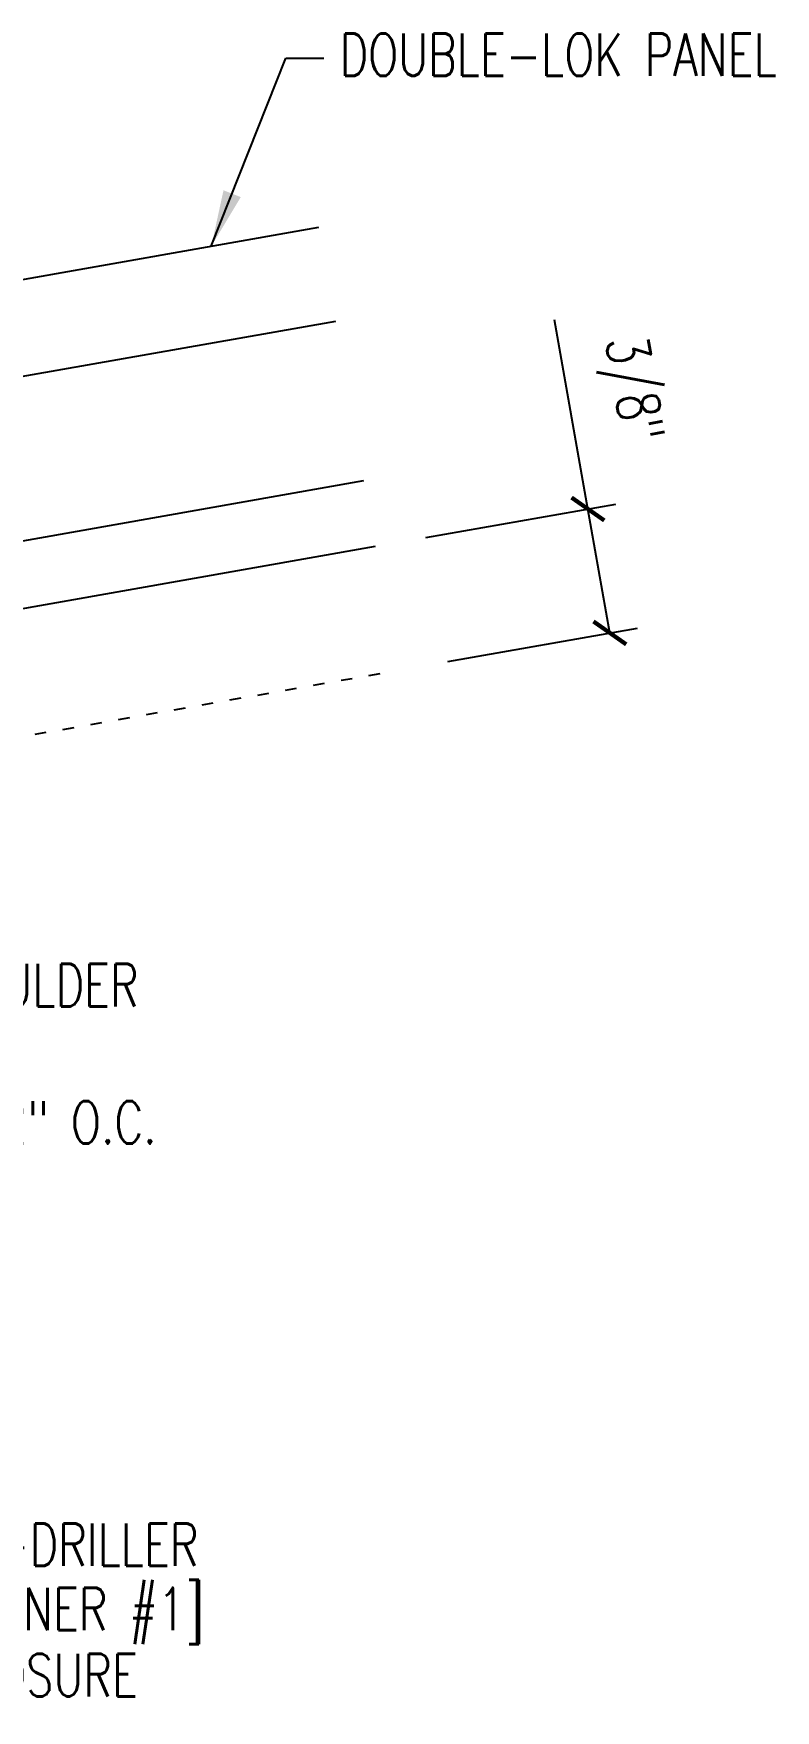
# Model space of a CAD drawing. Header units: inches. Extents: x 0.4 to 42, y 2.9 to 50.6.
# Drawn here: x 35.47 to 42.04, y 15.83 to 30.68 of the extents above; entities that cross this region are included whole.
import ezdxf
from ezdxf.enums import TextEntityAlignment as Align

# ---------------------------------------------------------------- set-up
doc = ezdxf.new("R2010")
doc.units = ezdxf.units.IN
doc.header["$MEASUREMENT"] = 0
doc.linetypes.add('ACAD_ISO07W100', pattern=[3, 0, -3])
doc.layers.add('PANEL', color=11, linetype='Continuous')
doc.layers.add('TEXT', color=2, linetype='Continuous')
doc.styles.add('TEXT1', font='ROMANS.shx', dxfattribs={"width": 0.75, "height": 0.375})
doc.dimstyles.new('DETAIL', dxfattribs={"dimscale": 4, "dimtxt": 0.09375, "dimasz": 0.0625, "dimexe": 0.0625, "dimexo": 0.125, "dimgap": 0.0625, "dimtad": 1, "dimdec": 4, "dimzin": 3, "dimdsep": 46, "dimlunit": 4, "dimtxsty": 'TEXT1', "dimblk": 'ARCHTICK', "dimcen": 0.0625, "dimclrd": 7, "dimclre": 7, "dimclrt": 2, "dimadec": 0, "dimazin": 0, "dimtfac": 0.59375, "dimtdec": 4, "dimtmove": 0, "dimatfit": 3, "dimfxl": 0, "dimfrac": 2, "dimtolj": 1, "dimtzin": 3, "dimarcsym": 0})
doc.dimstyles.new('DETAIL$7', dxfattribs={"dimscale": 4, "dimtxt": 0.09375, "dimasz": 0.125, "dimexe": 0.0625, "dimexo": 0.125, "dimgap": 0.0625, "dimtad": 1, "dimdec": 4, "dimzin": 3, "dimdsep": 46, "dimlunit": 4, "dimtxsty": 'TEXT1', "dimblk": 'ARCHTICK', "dimcen": 0.0625, "dimclrd": 7, "dimclre": 7, "dimclrt": 2, "dimadec": 0, "dimazin": 0, "dimtfac": 0.59375, "dimtdec": 4, "dimtmove": 0, "dimatfit": 3, "dimfxl": 0, "dimfrac": 2, "dimtolj": 1, "dimtzin": 3, "dimarcsym": 0})

# ---------------------------------------------------------------- blocks, each defined once
blk = doc.blocks.new('FD-F5')
at = {"layer": 'TEXT', "style": 'TEXT1', "width": 0.75}
for s, p in [('1/4-14 x 1 1/4 SHOULDER', (0.0047, -0.0408)), ('TEK 2  SELF-DRILLER', (0.0047, -0.1926)), ('[FASTENER #5]', (0.0047, -0.3444))]:
    blk.add_text(s, height=0.09375, dxfattribs=at).set_placement(p)
blk.add_attdef('(QUANTITY)', (0.8792, -0.3444), '', height=0.0938, dxfattribs=at)
at = {"layer": 'TEXT', "style": 'TEXT1', "flags": 1}
for tag, p in [('Color', (0.0529, -0.546)), ('Calc', (0.0529, -0.546)), ('OPT1', (0.0529, -0.546)), ('Opt2', (0.0529, -0.546)), ('Opt3', (0.0529, -0.546)), ('Description', (0.0529, -0.546)), ('Multiple', (0.0529, -0.546)), ('Part', (0.0529, -0.546)), ('Spare1', (0.0529, -0.7335)), ('Spare2', (0.0529, -0.7335)), ('Spare3', (0.0529, -0.7335)), ('Spare4', (0.0529, -0.7335)), ('Spare5', (0.0529, -0.7335)), ('Spare6', (0.0529, -0.7335)), ('Spare7', (0.0529, -0.7335)), ('Spare8', (0.0529, -0.7335)), ('Spare9', (0.0529, -0.7335)), ('Spare10', (0.0529, -0.7335))]:
    blk.add_attdef(tag, p, '', height=0.0938, dxfattribs=at)
blk = doc.blocks.new('_ArchTick')
at = {"color": 0, "linetype": 'ByBlock', "const_width": 0.15}
blk.add_lwpolyline([(-0.5, -0.5), (0.5, 0.5)], dxfattribs=at)
blk = doc.blocks.new('*D32')
at = {"layer": 'DEFPOINTS', "color": 0}
for p in [(40.38, 26.466), (38.455, 26.126), (38.648, 25.029)]:
    blk.add_point(p, dxfattribs=at)
at = {"layer": 'TEXT', "color": 7, "lineweight": -2}
for p, q in [((40.38, 26.466), (40.085, 28.141)), ((38.947, 26.213), (40.626, 26.509)), ((40.574, 25.369), (40.38, 26.466)), ((39.14, 25.116), (40.82, 25.412))]:
    blk.add_line(p, q, dxfattribs=at)
at = {"layer": 'TEXT', "color": 7, "lineweight": -2, "xscale": 0.25, "yscale": 0.25, "zscale": 0.25}
for p, rotation in [((40.38, 26.466), 99.99999999999967), ((40.574, 25.369), 279.9999999999997)]:
    blk.add_blockref('_ArchTick', p, dxfattribs=dict(at, rotation=rotation))
at = {"layer": 'TEXT', "color": 2, "insert": (40.738, 27.52), "char_height": 0.375, "attachment_point": 5, "rotation": 280, "style": 'TEXT1'}
blk.add_mtext('\\A1;3/8"', dxfattribs=at)

msp = doc.modelspace()

# ---------------------------------------------------------------- linework, layer by layer
at = {"layer": 'PANEL'}
for p, q in [((26.47362, 26.92806), (37.99826, 28.96017)), ((38.14516, 28.12702), (18.56468, 24.67445)), ((38.39418, 26.71481), (23.37805, 24.06706)), ((38.49663, 26.13377), (23.38867, 23.46983))]:
    msp.add_line(p, q, dxfattribs=at)
at = {"layer": 'TEXT', "linetype": 'ACAD_ISO07W100', "ltscale": 0.05}
msp.add_line((28.84058, 23.29976), (38.64806, 25.02909), dxfattribs=at)

# ---------------------------------------------------------------- block references
at = {"xscale": 4, "yscale": 4, "zscale": 4}
msp.add_blockref('FD-F5', (30.90084, 22.2262), dxfattribs=at).add_auto_attribs({'(QUANTITY)': '@ 12" O.C.'})

# ---------------------------------------------------------------- texts
at = {"layer": 'TEXT', "style": 'TEXT1', "width": 0.75}
msp.add_text('DOUBLE-LOK PANEL', height=0.375, dxfattribs=at).set_placement((38.18238, 30.30025))
for s, p in [('1/4-14 x 1 SELF-DRILLER', (36.93354, 17.10869)), ('W/ WASHER [FASTENER #1]', (36.98359, 16.54038)), ('(2) PER INSIDE CLOSURE', (36.39642, 15.95433))]:
    msp.add_text(s, height=0.375, dxfattribs=at).set_placement(p, align=Align.RIGHT)

# ---------------------------------------------------------------- dimensions: what is measured, and where the dimension line sits
at = {"layer": 'TEXT'}
dim = msp.add_aligned_dim(p1=(38.64806, 25.02909), p2=(38.45458, 26.12636), distance=-1.95539, text='3/8"', dimstyle='DETAIL', dxfattribs=at)
dim.commit()
dim.dimension.update_dxf_attribs({"geometry": '*D32', "text_midpoint": (40.73846, 27.51956)})

# ---------------------------------------------------------------- leaders
msp.add_leader([(37.04727, 28.79248), (37.70733, 30.45846), (38.04302, 30.45846)], dimstyle='DETAIL$7', dxfattribs=at)

doc.saveas('drawing.dxf')
